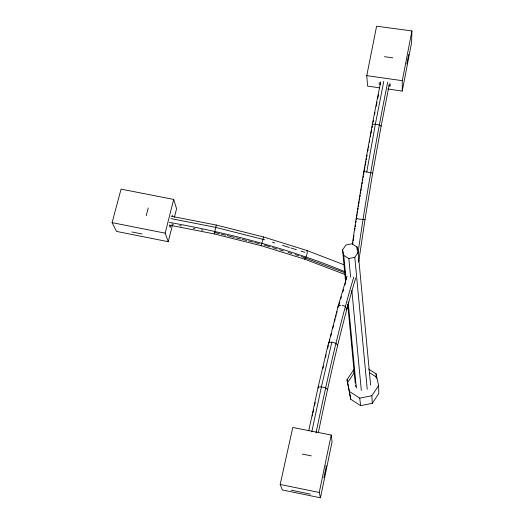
<?xml version="1.0" encoding="UTF-8"?>
<svg xmlns="http://www.w3.org/2000/svg" width="524" height="524" viewBox="0 0 524 524"><rect width="100%" height="100%" fill="white"/><g stroke="black" fill="none" stroke-linecap="round" stroke-linejoin="round"><path stroke-width="0.79" d="M387.727 88.988L402.249 91.071L402.294 80.683L411.897 30.936L376.605 26.2L366.767 75.646L367.573 86.1L379.664 87.835M411.897 30.936L411.622 42.437L402.249 91.071M328.548 343.999L338.144 306.055L347.071 276.056M338.013 307.647L338.144 306.055L340.77 305.302M171.138 216.222L216.255 225.051L263.323 236.907L263.1 239.304L261.07 245.664L214.251 233.914L169.285 225.084M352.377 244.164C360.158 189.767 369.826 135.65 380.699 81.796M352.672 244.289L352.907 242.684M353.143 241.086L353.49 238.682M353.726 237.084L353.962 235.479M354.781 229.872L355.017 228.274M355.252 226.669L355.488 225.071M355.835 222.667L356.071 221.062M356.307 219.464L356.543 217.86L356.156 218.325L359.019 219.124L365.012 219.504L372.675 173.13L381.144 126.114L389.437 83.709M357.977 253.171C366.23 195.911 376.298 138.919 387.681 82.203M358.632 262.157L365.012 219.504M356.805 216.248L357.073 214.637M357.335 213.026L357.597 211.408M357.866 209.797L358.128 208.185M358.39 206.574L358.658 204.956M358.92 203.345L359.182 201.733M359.451 200.122L359.713 198.511M359.975 196.893L360.237 195.282M360.505 193.67L360.767 192.059M361.029 190.448L361.298 188.83M361.56 187.219L361.822 185.607M362.091 183.996L362.353 182.385M362.615 180.767L362.883 179.156M363.145 177.544L363.407 175.933M363.676 174.315L363.938 172.704M364.213 171.093L364.94 167.077M365.228 165.473L365.949 161.451M366.243 159.846L366.531 158.241M366.82 156.63L367.108 155.025M367.835 151.01L368.123 149.399M368.411 147.794L368.7 146.189M369.42 142.168L369.715 140.563M370.435 136.548L370.723 134.937M371.012 133.332L371.739 129.317M372.027 127.705L372.315 126.101M363.807 171.63L366.767 171.951L375.367 124.175L383.784 81.344M406.847 64L408.7 54.398M373.088 122.118L373.402 120.527M374.653 114.16L374.968 112.575M376.219 106.208L377.005 102.232M377.784 98.257L378.57 94.281M380.45 84.737L380.765 83.146M323.878 477.777L326.19 466.648L325.987 465.45M320.459 497.8L332.085 441.699L331.201 435.018L292.778 427.479L280.176 484.464L282.371 489.96L320.459 497.8L319.247 492.475L331.201 435.018M316.005 432.929C327.015 380.588 338.38 328.24 353.805 276.986M318.376 432.431C329.216 380.601 340.528 328.79 355.698 278.028M311.773 431.9L321.428 386.804L331.869 342.133L335.904 343.299L337.633 345.342M308.708 430.931L318.173 386.981L328.581 342.735L331.869 342.133M312.304 415.991L312.645 414.405M312.985 412.82L313.666 409.65M314.518 405.694L315.206 402.524M322.935 368.431L323.491 366.053M325.542 357.329L326.105 354.951M327.592 348.604L328.338 345.427M168.269 241.702L165.158 233.16L173.693 199.434L121.057 189.118L112.103 222.641L116.498 231.405L168.269 241.702L172.422 225.209M170.739 225.294L170.176 227.521L169.573 225.779M174.4 217.355L176.575 208.716L173.693 199.434M146.216 215.757L148.24 207.943M329.144 342.277L329.753 339.919M330.782 335.982L331.391 333.624M332.825 328.116L333.441 325.758M334.463 321.821L335.078 319.463M335.491 317.891L336.107 315.527M336.513 313.955L337.129 311.597M338.648 306.095L339.807 302.178M340.738 299.047L341.438 296.695M342.834 291.992L343.534 289.641M344.93 284.938L345.63 282.587M216.255 225.051L214.251 233.914L214.637 233.226M354.263 373.553L353.772 369.689L347.006 379.684L350.7 399.223L360.617 405.661L372.282 403.323L378.793 393.583L378.61 385.612L376.068 373.828L368.523 369.014M372.282 403.323L371.85 395.705L378.61 385.612M347.497 382.697L354.172 372.833M367.239 389.286L354.8 257.304L358.154 252.463L356.929 246.863L351.866 243.784L345.925 245.022L342.572 249.843L345.578 281.519M261.07 245.664L304.542 259.118L306.147 256.884L307.254 253.059L307.018 250.544L263.323 236.907M345.906 309.736L346.881 308.813L345.323 306.344L342.205 305.361M342.572 249.843L343.77 255.443L348.84 258.542L354.8 257.304M347.006 379.684L349.449 391.467L359.739 398.135L371.85 395.705M372.322 124.319L375.367 124.175L379.304 124.974L381.144 126.114M384.472 56.684L392.699 57.823M366.767 75.646L402.294 80.683M388.657 85.831L390.223 86.054L390.17 83.991M366.767 171.951L372.675 173.13M170.942 218.6L215.554 227.344L264.646 239.789M169.304 222.399C229.466 233.108 288.914 248.677 345.519 271.897M171.787 224.056L173.379 224.37M179.752 225.621L181.343 225.936M193.297 228.281L194.889 228.595M201.268 229.846L202.86 230.154M112.103 222.641L165.158 233.16M131.779 231.942L142.017 233.973M302.355 454.085L311.335 455.88M280.176 484.464L319.247 492.475M291.233 490.189L310.431 494.132M214.814 232.505L219.497 233.678M221.062 234.071L225.746 235.25M227.311 235.643L234.339 237.405M235.905 237.798L240.588 238.977M242.154 239.37L246.837 240.542M248.402 240.935L253.085 242.114M254.651 242.507L259.334 243.68M272.395 242.199L274.72 242.926M282.462 245.337L289.438 247.505M290.984 247.99L296.407 249.679M301.058 251.127L304.929 252.332M264.011 244.95L270.227 246.876M272.552 247.597L277.216 249.038M279.541 249.765L283.425 250.963M288.082 252.411L291.966 253.616M295.071 254.579L298.955 255.778M301.287 256.505L345.368 272.906M304.542 259.118L345.86 274.818M307.018 250.544L343.921 264.738M369.4 372.603L376.166 376.926M327.5 389.378L325.594 387.871L321.428 386.804L318.173 386.981L318.271 388.264M172.213 215.325L172.606 216.523M355.658 385.225L355.96 386.673M349.449 391.467L350.7 399.223M359.739 398.135L360.617 405.661M358.154 252.463L370.632 385.153M356.929 246.863L357.237 250.112M348.84 258.542L350.608 277.275M351.84 290.303L361.311 390.472M343.77 255.443L346.082 279.842M348.165 301.804L356.34 388.029M347.733 304.267L355.2 383.057M379.173 82.425L379.278 84.495M376.068 373.828L376.212 378.4"/></g></svg>
